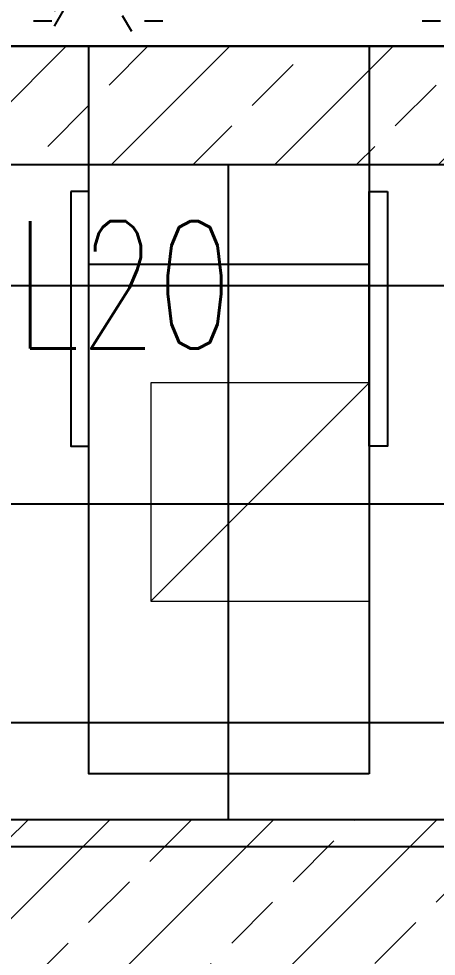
# Model space of a CAD drawing. Header units: millimetres. Extents: x -92759 to 184353, y -15225 to 86714.
# Drawn here: x -62661 to -61514, y 61591 to 64167 of the extents above; entities that cross this region are included whole.
import ezdxf

# ---------------------------------------------------------------- set-up
doc = ezdxf.new("R2010")
doc.units = ezdxf.units.MM
doc.linetypes.add('IMPORT-ACAD_ISO12W100', pattern=[3150, 1800, -450, 0, -450, 0, -450])
for name, color, linetype in [('0-1', 9, 'Continuous'), ('A-_WALL----_H-1', 9, 'Continuous'), ('A-_WALLPRTN_E', 8, 'Continuous'), ('A-PATT-CONC', 8, 'Continuous'), ('E-legend', 1, 'Continuous'), ('E-LIGHT----E', 1, 'Continuous'), ('HF', 7, 'Continuous')]:
    doc.layers.add(name, color=color, linetype=linetype)
for name, color, linetype, true_color in [('1599_FURN_RHH_BLK8 _NEW__1ST STY_dwg _2_-1', 7, 'Continuous', 0xaaaaaa), ('A-_FURN--2', 7, 'IMPORT-ACAD_ISO12W100', 0xaaaaaa), ('A-_FURN--4', 7, 'Continuous', 0xaaaaaa), ('A-_FURN_HIDDEN-1', 7, 'Continuous', 0xaaaaaa)]:
    doc.layers.add(name, color=color, linetype=linetype, true_color=true_color)
doc.layers.add('HFI 9MM FPB', color=94, linetype='Continuous', lineweight=5)
doc.styles.add('Simplex', font='simplex_.ttf', dxfattribs={"width": 0.7, "height": 450})

# ---------------------------------------------------------------- blocks, each defined once
blk = doc.blocks.new('1599_FURN_RHH_BLK8 _NEW__1ST STY_dwg _2_-10346281-BLK8_RHH_1ST STOREY PLAN')
at = {"layer": 'A-_FURN--2'}
blk.add_line((-26990.1, -15849.1), (-26220.1, -15849.1), dxfattribs=at)
at = {"layer": 'A-_FURN--4', "flags": 128}
for points in [[(-26220.1, -17249.1), (-26990.1, -17249.1), (-26990.1, -15249.1), (-26220.1, -15249.1)], [(-27040.1, -15649.1), (-27040.1, -16349.1), (-26990.1, -16349.1), (-26990.1, -15649.1)], [(-26170.1, -15649.1), (-26170.1, -16349.1), (-26220.1, -16349.1), (-26220.1, -15649.1)]]:
    blk.add_lwpolyline(points, close=True, dxfattribs=at)
at = {"layer": 'A-_FURN_HIDDEN-1'}
blk.add_line((-27305.1, -17449.1), (-25905.1, -17449.1), dxfattribs=at)
blk = doc.blocks.new('A$Cb2bf8f38')
at = {"layer": 'A-_WALL----_H-1'}
h = blk.add_hatch(dxfattribs=at)
h.set_pattern_fill('FP_1', color=256, style=0, pattern_type=2)
h.set_pattern_definition([(0, (-11870.95, 40538.29), (609.6, 152.4), [50.292, -406.908, 50.292, -406.908, -2438.4]), (0, (-11870.95, 40538.29), (609.6, 152.4), [-914.4, 50.292, -864.108, 50.292, -406.908, -1066.8]), (0, (-11870.95, 40538.29), (609.6, 152.4), [-2286, 50.292, -254.508, 50.292, -711.708]), (120, (-11642.35, 40614.49), (-436.7823, 451.7291), [50.292, -406.908, 50.292, -406.908, -2438.4]), (120, (-11642.35, 40614.49), (-436.7823, 451.7291), [-914.4, 50.292, -864.108, 50.292, -406.908, -1066.8]), (120, (-11642.35, 40614.49), (-436.7823, 451.7291), [-2286, 50.292, -254.508, 50.292, -711.708]), (240, (-11566.15, 40919.29), (-172.8177, -604.1291), [50.292, -406.908, 50.292, -406.908, -2438.4]), (240, (-11566.15, 40919.29), (-172.8177, -604.1291), [-914.4, 50.292, -864.108, 50.292, -406.908, -1066.8]), (240, (-11566.15, 40919.29), (-172.8177, -604.1291), [-2286, 50.292, -254.508, 50.292, -711.708])])
h.paths.add_polyline_path([(-23050, 31550), (-17450, 31550), (-17450, 31700), (-27950, 31700), (-27950, 31550), (-23200, 31550)])
h.paths.add_polyline_path([(-28100, 31550), (-28100, 31700), (-30400, 31700), (-30400, 31550), (-29875.1, 31550)])
at = {"layer": 'A-_WALLPRTN_E'}
blk.add_line((-23050, 31550), (-17450, 31550), dxfattribs=at)
at = {"layer": '1599_FURN_RHH_BLK8 _NEW__1ST STY_dwg _2_-1'}
blk.add_blockref('1599_FURN_RHH_BLK8 _NEW__1ST STY_dwg _2_-10346281-BLK8_RHH_1ST STOREY PLAN', (7455.1, 46800), dxfattribs=at)
blk = doc.blocks.new('RCP_B8L1')
at = {"layer": 'A-PATT-CONC'}
h = blk.add_hatch(dxfattribs=at)
h.set_pattern_fill('ANSI37', color=256, scale=189, angle=45)
h.set_pattern_definition([(90, (-11079.05, 490686.7), (-600.075, 0), []), (180, (-11079.05, 490686.7), (-6e-14, -600.075), [])])
h.paths.add_polyline_path([(-11079.04966, 490686.70958), (-5679.04966, 490686.70958), (-5679.04966, 488886.70958), (-11079.04966, 488886.70958)])
at = {"layer": 'HFI 9MM FPB'}
h = blk.add_hatch(dxfattribs=at)
h.set_pattern_fill('ANSI33', color=256, scale=50)
h.paths.add_polyline_path([(-11179.04966, 491011.70958), (-11179.04966, 488411.70958), (-12778.04792, 488411.70958), (-12778.04792, 486161.70958), (-5579.04966, 486161.70958), (-5579.04966, 487961.70958), (-6029.04966, 487961.70958), (-6029.04966, 488561.70958), (-5579.04966, 488561.70958), (-5579.04966, 491011.70958)])
h.paths.add_polyline_path([(-12703.54879, 488186.70958), (-6103.54879, 488186.70958), (-6103.54879, 486386.70958), (-12703.54879, 486386.70958)], flags=16)
h.paths.add_polyline_path([(-11079.04966, 490686.70958), (-5679.04966, 490686.70958), (-5679.04966, 488886.70958), (-11079.04966, 488886.70958)], flags=16)
at = {"layer": 'HF'}
for points in [[(-11179.04966, 491011.70958), (-11179.04966, 488411.70958), (-12778.04792, 488411.70958), (-12778.04792, 486161.70958), (-5579.04966, 486161.70958), (-5579.04966, 487961.70958), (-6029.04966, 487961.70958), (-6029.04966, 488561.70958), (-5579.04966, 488561.70958), (-5579.04966, 491011.70958)], [(-11079.04966, 490686.70958), (-5679.04966, 490686.70958), (-5679.04966, 488886.70958), (-11079.04966, 488886.70958)]]:
    blk.add_lwpolyline(points, close=True, dxfattribs=at)
blk = doc.blocks.new('L20')
at = {"layer": 'E-LIGHT----E', "lineweight": 5}
blk.add_line((-300, -300), (300, 300), dxfattribs=at)
blk.add_lwpolyline([(-300, -300), (300, -300), (300, 300), (-300, 300)], close=True, dxfattribs=at)
at = {"layer": 'E-LIGHT----E', "lineweight": 5, "style": 'Simplex', "width": 0.7}
blk.add_text('L20', height=350, dxfattribs=at).set_placement((-673.7, 394.3))
blk = doc.blocks.new('EL_B8_L1_R4')
at = {"layer": 'E-legend', "color": 0}
blk.add_blockref('L20', (-8272.1, -10233.3), dxfattribs=at)

msp = doc.modelspace()

# ---------------------------------------------------------------- block references
at = {"layer": '0-1'}
msp.add_blockref('A$Cb2bf8f38', (-42933, 32541.2), dxfattribs=at)

# ---------------------------------------------------------------- next in the draw order: block references
at = {"color": 0}
msp.add_blockref('EL_B8_L1_R4', (-53725.9, 73099.6), dxfattribs=at)
at = {"layer": 'A-PATT-CONC', "color": 152, "true_color": 0x2776bb}
msp.add_blockref('RCP_B8L1', (-54804, -426920.5), dxfattribs=at)

doc.saveas('drawing.dxf')
